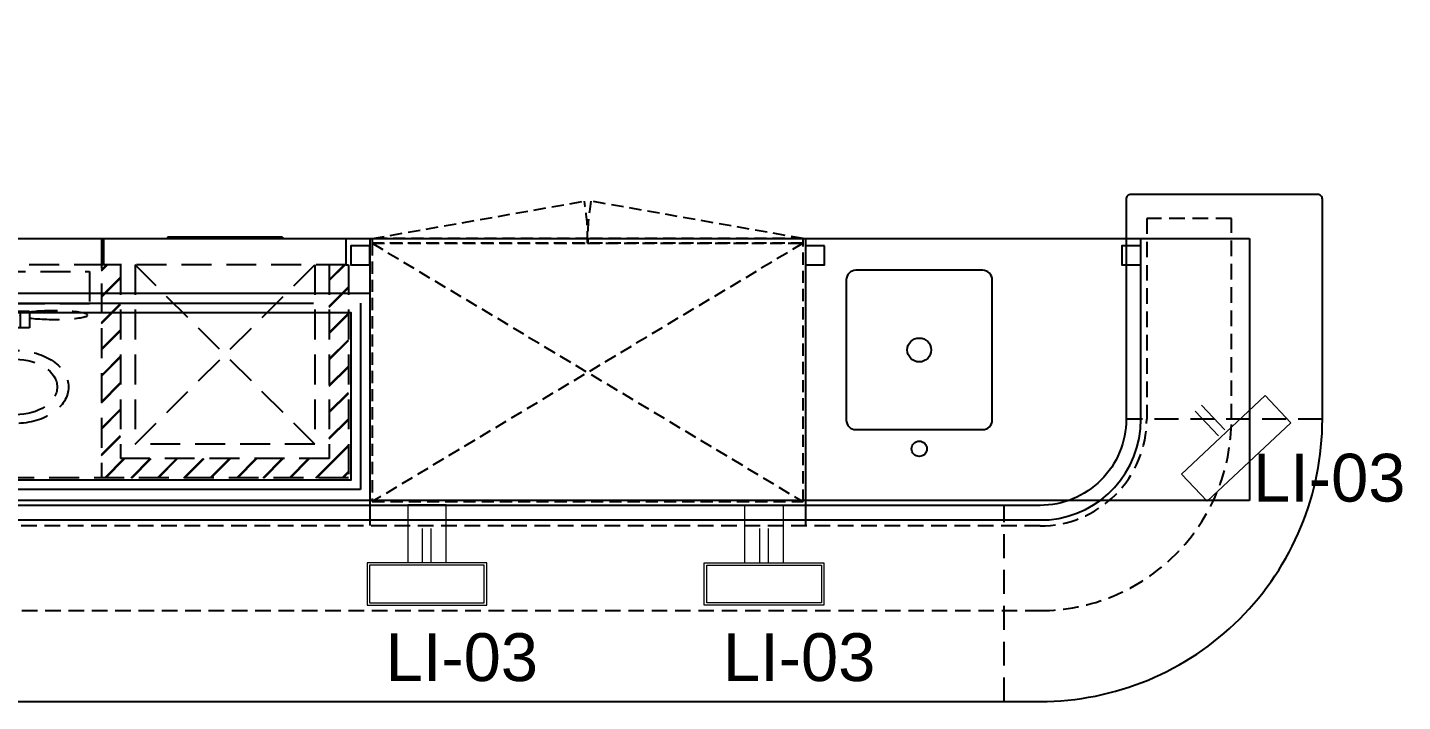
# Model space of a CAD drawing. Header units: millimetres. Extents: x 2562 to 7288, y 778 to 5635.
# Drawn here: x 4955.3 to 5242.6, y 1622.3 to 1763.2 of the extents above; entities that cross this region are included whole.
import ezdxf

# ---------------------------------------------------------------- set-up
doc = ezdxf.new("R2010")
doc.units = ezdxf.units.MM
doc.set_wipeout_variables(frame=1)
doc.linetypes.add('DASHEDX2', pattern=[38.1, 25.4, -12.7])
doc.linetypes.add('HIDDEN', pattern=[0.375, 0.25, -0.125])
for name, color, linetype in [('0-gnl-gor1', 1, 'Continuous'), ('0-gnl-gor3', 252, 'Continuous'), ('2-tef-sabit', 251, 'Continuous')]:
    doc.layers.add(name, color=color, linetype=linetype)
doc.layers.add('ONOFF_LI-03', color=7, linetype='Continuous', lineweight=0, true_color=0x007a00)
doc.styles.add('YAZI', font='arial.ttf')

# ---------------------------------------------------------------- blocks, each defined once
blk = doc.blocks.new('cam kapili buzdolabi ust')
at = {"layer": '0-gnl-gor3', "linetype": 'DASHEDX2'}
for p, q in [((900, 10), (0, 550)), ((0, 10), (900, 550)), ((0, 0), (443.2, -78.1)), ((900, 0), (456.8, -78.1))]:
    blk.add_line(p, q, dxfattribs=at)
for points in [[(900, 550), (0, 550), (0, 10), (900, 10)], [(450, 10), (0, 10), (0, 0), (450, 0)], [(900, 10), (450, 10), (450, 0), (900, 0)]]:
    blk.add_lwpolyline(points, close=True, dxfattribs=at)
for centre, start, end in [((0, 0), 350, 1.2733), ((900, 0), 178.7267, 190)]:
    blk.add_arc(centre, 450, start, end, dxfattribs=at)
blk = doc.blocks.new('cekmeceli_buzdolabi_ust')
at = {"layer": '0-gnl-gor3', "linetype": 'DASHEDX2', "ltscale": 250}
h = blk.add_hatch(dxfattribs=at)
h.set_pattern_fill('JIS_LC_8', color=2, scale=5, style=0)
h.set_pattern_definition([(45, (22438.577, 15035.588), (-27.577164, 27.577164), []), (45, (22440.577, 15035.588), (-27.577164, 27.577164), [])])
h.paths.add_polyline_path([(0, -445), (40, -445), (40, -40), (475.8, -40), (475.8, -445), (515.8, -445), (515.8, 0), (0, 0), (0, -445), (40, -445)])
at = {"layer": '0-gnl-gor3', "linetype": 'HIDDEN', "ltscale": 250}
for p, q in [((515.8, -500), (515.8, 0)), ((40, -445), (40, -40)), ((40, -40), (475.8, -40)), ((475.8, -445), (475.8, -40)), ((70, -445), (70, -70)), ((70, -70), (445.8, -70)), ((70, -70), (445.8, -445)), ((445.8, -70), (70, -445)), ((445.8, -445), (445.8, -70)), ((510.8, -445), (850, -445)), ((137.9, -503), (137.9, -500)), ((377.9, -503), (377.9, -500))]:
    blk.add_line(p, q, dxfattribs=at)
at = {"layer": '0-gnl-gor3', "color": 6, "linetype": 'HIDDEN', "ltscale": 250}
blk.add_line((685.7, -348.4), (685.7, -313.3), dxfattribs=at)
at = {"layer": '0-gnl-gor3', "color": 0, "linetype": 'HIDDEN', "ltscale": 250}
blk.add_line((5, -445), (0, -445), dxfattribs=at)
at = {"layer": '0-gnl-gor3', "ltscale": 250}
blk.add_line((137.9, -503), (377.9, -503), dxfattribs=at)
at = {"layer": '0-gnl-gor3', "linetype": 'HIDDEN', "ltscale": 250}
blk.add_lwpolyline([(0, -445), (0, 0), (850, 0), (850, -500), (515.8, -500)], dxfattribs=at)
at = {"layer": '0-gnl-gor3', "color": 6, "linetype": 'HIDDEN', "ltscale": 250}
for points in [[(666, -313.3), (705.4, -313.3), (705.4, -348.4), (666, -348.4)], [(540.7, -363.5), (830.9, -363.5), (830.9, -431.1), (540.7, -431.1)]]:
    blk.add_lwpolyline(points, close=True, dxfattribs=at)
at = {"layer": '0-gnl-gor3', "linetype": 'HIDDEN', "ltscale": 250}
blk.add_lwpolyline([(5, -445), (510.8, -445), (510.8, -500), (5, -500)], close=True, dxfattribs=at)
at = {"layer": '0-gnl-gor3', "color": 0, "linetype": 'HIDDEN', "ltscale": 250}
blk.add_lwpolyline([(510.8, -500), (5, -500)], dxfattribs=at)
at = {"layer": '0-gnl-gor3', "linetype": 'HIDDEN', "ltscale": 250}
for major_axis, ratio in [((110.7, 0), 0.689376), ((87, 0), 0.666666)]:
    blk.add_ellipse((695.4, -189.7), major_axis=major_axis, ratio=ratio, dxfattribs=at)
at = {"layer": '0-gnl-gor3', "color": 6, "linetype": 'HIDDEN', "ltscale": 250}
for centre, start_param, end_param in [((615.4, -339.9), 0.768869, 5.514317), ((756.1, -339.4), 3.124395, 3.194711), ((615.4, -339.9), 6.232928, 6.336303), ((756.1, -339.4), 3.908857, 8.657514)]:
    blk.add_ellipse(centre, major_axis=(70.4, 0), ratio=0.127516, start_param=start_param, end_param=end_param, dxfattribs=at)

msp = doc.modelspace()

# ---------------------------------------------------------------- linework, layer by layer
at = {"layer": '0-gnl-gor3'}
msp.add_lwpolyline([(4952.27, 1990.91), (4874.8, 1990.91), (4874.8, 1719.08), (5210.58, 1719.08)], dxfattribs=at)
at = {"layer": '0-gnl-gor3', "ltscale": 3}
for points in [[(4936.8, 1707.58), (4936.8, 1719.08), (5026.8, 1719.08), (5026.8, 1707.58)], [(4940.8, 1668.58), (4940.8, 1703.58), (5022.8, 1703.58), (5022.8, 1668.58)]]:
    msp.add_lwpolyline(points, close=True, dxfattribs=at)
at = {"layer": '0-gnl-gor3', "ltscale": 250}
for points in [[(5026.8, 1717.58), (5022.8, 1717.58), (5022.8, 1713.58), (5026.8, 1713.58)], [(5121.8, 1717.58), (5117.8, 1717.58), (5117.8, 1713.58), (5121.8, 1713.58)], [(5187.92, 1717.58), (5183.92, 1717.58), (5183.92, 1713.58), (5187.92, 1713.58)]]:
    msp.add_lwpolyline(points, close=True, dxfattribs=at)
msp.add_lwpolyline([(5210.58, 1717.58), (5210.58, 1713.58)], dxfattribs=at)
at = {"layer": '0-gnl-gor3', "ltscale": 3}
msp.add_lwpolyline([(5156.84, 1681.13), (5156.84, 1710.43, 0.414214), (5154.84, 1712.43), (5128.34, 1712.43, 0.414214), (5126.34, 1710.43), (5126.34, 1681.13, 0.414214), (5128.34, 1679.13), (5154.84, 1679.13, 0.414214)], format="xyb", close=True, dxfattribs=at)
at = {"layer": '0-gnl-gor3', "linetype": 'DASHEDX2', "ltscale": 3}
msp.add_lwpolyline([(4938.8, 1666.58), (4938.8, 1705.58), (5024.8, 1705.58), (5024.8, 1666.58)], close=True, dxfattribs=at)
at = {"layer": '0-gnl-gor3', "ltscale": 3}
for centre, radius in [((5141.59, 1695.78), 2.5), ((5141.59, 1675.13), 1.6)]:
    msp.add_circle(centre, radius, dxfattribs=at)
at = {"layer": '2-tef-sabit', "linetype": 'HIDDEN', "ltscale": 20}
msp.add_lwpolyline([(5159.3, 1622.29), (5159.3, 1663.29)], dxfattribs=at)

# ---------------------------------------------------------------- block references
at = {"layer": '0-gnl-gor3', "xscale": 0.1, "yscale": 0.1, "zscale": 0.1, "rotation": 180}
msp.add_blockref('cekmeceli_buzdolabi_ust', (5022.3, 1669.08), dxfattribs=at)

# ---------------------------------------------------------------- texts
at = {"layer": 'ONOFF_LI-03', "style": 'YAZI'}
for p in [(5030.09, 1626.56), (5100.57, 1626.56)]:
    msp.add_text('LI-03', height=10, dxfattribs=at).set_placement(p)

# ---------------------------------------------------------------- wipeouts: each hides what was drawn before it
for points in [[(5193.54, 1684.54), (5199.37, 1690.02), (5206.22, 1682.73), (5207.69, 1681.17), (5205.43, 1679.05), (5213.88, 1686.99), (5219.93, 1680.55), (5201.72, 1663.43), (5195.66, 1669.87), (5204.12, 1677.82), (5201.86, 1675.69), (5200.39, 1677.25)], [(5042.7, 1663.43), (5034.7, 1663.43), (5034.7, 1653.43), (5034.7, 1651.29), (5037.8, 1651.29), (5026.2, 1651.29), (5026.2, 1642.45), (5051.2, 1642.45), (5051.2, 1651.29), (5039.6, 1651.29), (5042.7, 1651.29), (5042.7, 1653.43)], [(5105.17, 1663.43), (5113.17, 1663.43), (5113.17, 1653.43), (5113.17, 1651.29), (5110.07, 1651.29), (5121.67, 1651.29), (5121.67, 1642.45), (5096.67, 1642.45), (5096.67, 1651.29), (5108.27, 1651.29), (5105.17, 1651.29), (5105.17, 1653.43)]]:
    msp.add_wipeout(points).dxf.layer = 'ONOFF_LI-03'

# ---------------------------------------------------------------- next in the draw order: linework, layer by layer
at = {"layer": '0-gnl-gor1', "linetype": 'Continuous'}
msp.add_lwpolyline([(5356.71, 1980.69), (5356.71, 2028.69, 0.414213), (5297.71, 2087.69), (4837.01, 2087.69, 0.41427), (4778.01, 2028.68), (4778.07, 1681.28, 0.414158), (4837.07, 1622.29), (5166.82, 1622.29, 0.414214), (5225.82, 1681.29), (5225.82, 1727.29, 0.414214), (5224.82, 1728.29), (5185.82, 1728.29, 0.414214), (5184.82, 1727.29), (5184.82, 1681.29, -0.414214), (5166.82, 1663.29), (4837.07, 1663.29, -0.414158), (4819.07, 1681.29), (4819.01, 2028.69, -0.41427), (4837.01, 2046.69), (5297.71, 2046.69, -0.414213), (5315.71, 2028.69), (5315.71, 1981.69, 0.414214), (5316.71, 1980.69), (5356.71, 1980.69)], format="xyb", dxfattribs=at)
at = {"layer": '0-gnl-gor3', "linetype": 'HIDDEN', "ltscale": 250}
msp.add_line((5026.8, 1719.08), (5026.8, 1659.08), dxfattribs=at)
at = {"layer": '0-gnl-gor3', "ltscale": 3}
msp.add_line((5117.8, 1719.08), (5117.8, 1659.08), dxfattribs=at)
at = {"layer": '0-gnl-gor3'}
msp.add_lwpolyline([(4952.27, 2049.71), (4835.13, 2049.71, 0.361402), (4816, 2030.68), (4816, 1679.41, 0.361452), (4835.23, 1660.28), (5168.72, 1660.28, 0.388023), (5187.92, 1681.29), (5187.92, 1719.08)], format="xyb", dxfattribs=at)
at = {"layer": '2-tef-sabit'}
msp.add_line((5210.58, 1719.08), (5210.58, 1664.29), dxfattribs=at)
at = {"layer": '2-tef-sabit', "linetype": 'HIDDEN', "ltscale": 13}
msp.add_lwpolyline([(5337.71, 1985.69), (5337.71, 2028.69, 0.414213), (5297.71, 2068.69), (4837.01, 2068.69, 0.41427), (4797.01, 2028.69), (4797.07, 1681.28, 0.414158), (4837.07, 1641.29), (5166.82, 1641.29, 0.414214), (5206.82, 1681.29), (5206.82, 1723.29), (5189.12, 1723.29), (5189.12, 1681.29, -0.414214), (5166.82, 1658.99), (4837.07, 1658.99, -0.414158), (4814.77, 1681.29), (4814.71, 2028.69, -0.41427), (4837.01, 2050.99), (5297.71, 2050.99, -0.414213), (5320.01, 2028.69), (5320.01, 1985.69)], format="xyb", dxfattribs=at)
at = {"layer": '2-tef-sabit', "linetype": 'HIDDEN', "ltscale": 20}
msp.add_lwpolyline([(5225.75, 1681.28), (5184.75, 1681.29)], dxfattribs=at)
at = {"layer": '2-tef-sabit'}
msp.add_lwpolyline([(5210.58, 1664.29), (4889.97, 1664.29)], dxfattribs=at)
at = {"layer": 'ONOFF_LI-03', "ltscale": 3}
for points in [[(5219.23, 1680.57), (5201.74, 1664.14), (5196.37, 1669.85), (5213.86, 1686.29)], [(5026.2, 1642.45), (5051.2, 1642.45), (5051.2, 1651.29), (5026.2, 1651.29)], [(5026.7, 1642.95), (5050.7, 1642.95), (5050.7, 1650.79), (5026.7, 1650.79)], [(5121.67, 1642.45), (5096.67, 1642.45), (5096.67, 1651.29), (5121.67, 1651.29)], [(5121.17, 1642.95), (5097.17, 1642.95), (5097.17, 1650.79), (5121.17, 1650.79)]]:
    msp.add_lwpolyline(points, close=True, dxfattribs=at)
for points in [[(5205.43, 1679.05), (5200.54, 1684.25)], [(5204.12, 1677.82), (5199.22, 1683.02)], [(5042.7, 1651.29), (5042.7, 1663.43), (5034.7, 1663.43), (5034.7, 1651.29)], [(5105.17, 1651.29), (5105.17, 1663.43), (5113.17, 1663.43), (5113.17, 1651.29)], [(5037.8, 1651.29), (5037.8, 1658.43)], [(5039.6, 1651.29), (5039.6, 1658.43)], [(5108.27, 1651.29), (5108.27, 1658.43)], [(5110.07, 1651.29), (5110.07, 1658.43)]]:
    msp.add_lwpolyline(points, dxfattribs=at)

# ---------------------------------------------------------------- next in the draw order: block references
at = {"layer": '0-gnl-gor3', "xscale": 0.1, "yscale": 0.1, "zscale": 0.1, "rotation": 180}
msp.add_blockref('cam kapili buzdolabi ust', (5117.3, 1719.08), dxfattribs=at)

# ---------------------------------------------------------------- next in the draw order: texts
at = {"layer": 'ONOFF_LI-03', "style": 'YAZI'}
msp.add_text('LI-03', height=10, dxfattribs=at).set_placement((5211.34, 1664.08))

doc.saveas('drawing.dxf')
